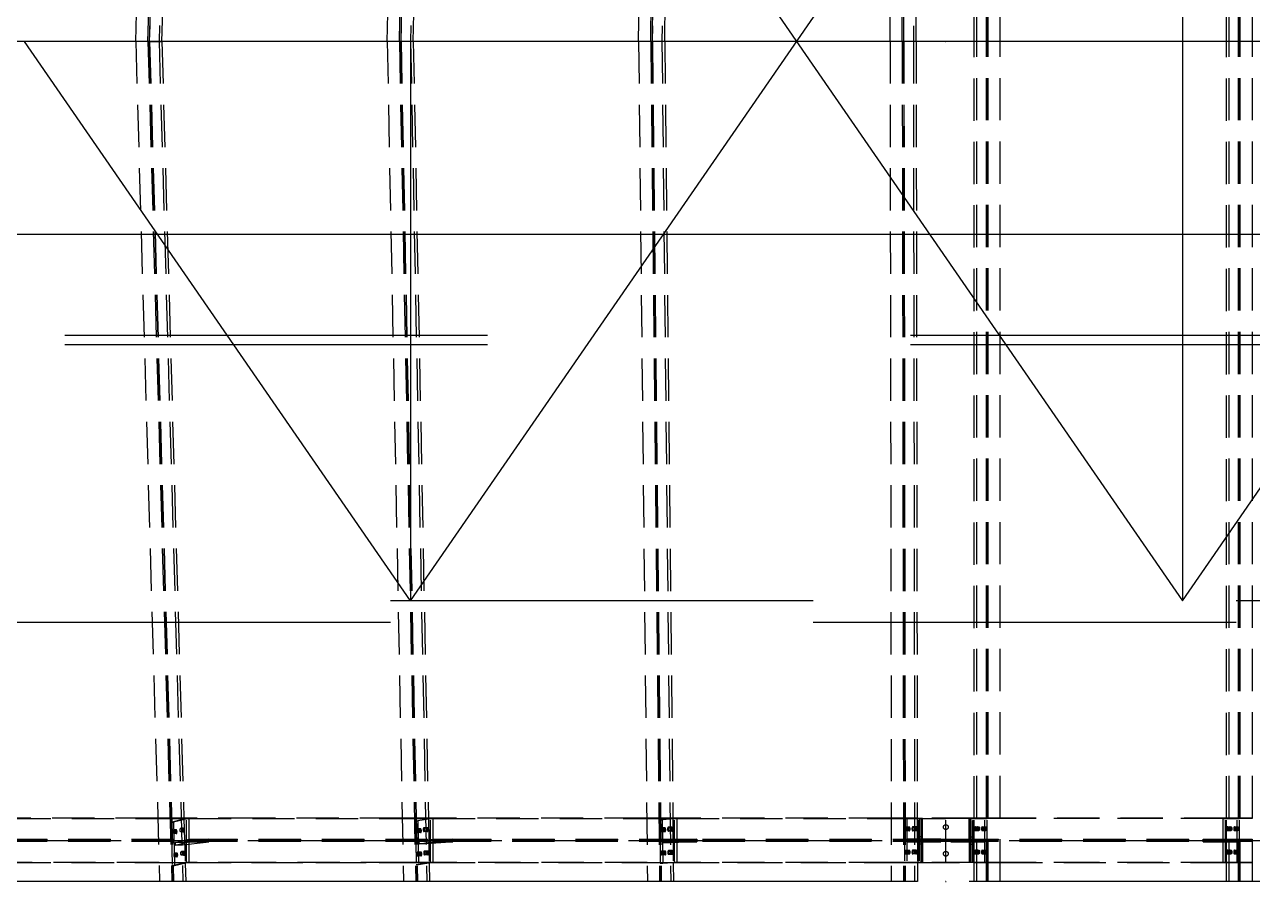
# Model space of a CAD drawing. Header units: millimetres. Extents: x 0 to 42050, y 0 to 29700.
# Drawn here: x 36459.9 to 36920.9, y 21359.6 to 21681.3 of the extents above; entities that cross this region are included whole.
import ezdxf

# ---------------------------------------------------------------- set-up
doc = ezdxf.new("R2010")
doc.units = ezdxf.units.MM
doc.header["$LTSCALE"] = 50
for name, pattern in [('CENTER2', [28.575, 19.05, -3.175, 3.175, -3.175]), ('HIDDEN2', [4.7625, 3.175, -1.5875]), ('PHANTOM2', [31.75, 15.875, -3.175, 3.175, -3.175, 3.175, -3.175])]:
    doc.linetypes.add(name, pattern=pattern)
for name, color, linetype in [('ESTRUTURA EXISTENTE', 7, 'Continuous'), ('EXISTENTE', 8, 'PHANTOM2'), ('SDM', 7, 'Continuous'), ('TC1', 8, 'CENTER2'), ('TDM', 2, 'Continuous'), ('TR', 7, 'Continuous')]:
    doc.layers.add(name, color=color, linetype=linetype)
doc.layers.add('HIDDEN', color=8, linetype='HIDDEN2', transparency=0.4)

# ---------------------------------------------------------------- blocks, each defined once
blk = doc.blocks.new('A$C0860f657')
at = {"layer": 'HIDDEN'}
for p, q in [((-5865.5, 594.7), (-5775.9, 3748.7)), ((-5819.7, 594.7), (-5730.1, 3748.7)), ((-5724.9, 3748.7), (-5814.5, 594.7)), ((-5813.3, 594.7), (-5723.7, 3748.7)), ((-5688.2, 3748.7), (-5777.8, 594.7)), ((-4921.5, 594.7), (-4860.3, 3748.7)), ((-4875.7, 594.7), (-4814.4, 3748.7)), ((-4809.3, 3748.7), (-4870.5, 594.7)), ((-4869.3, 594.7), (-4808.1, 3748.7)), ((-4772.6, 3748.7), (-4833.8, 594.7)), ((-3977.6, 594.7), (-3944.6, 3748.7)), ((-3931.7, 594.7), (-3898.8, 3748.7)), ((-3893.7, 3748.7), (-3926.7, 594.7)), ((-3925.5, 594.7), (-3892.5, 3748.7)), ((-3857, 3748.7), (-3890, 594.7)), ((-3033.8, 594.7), (-3028.9, 3748.7)), ((-2988, 594.7), (-2983.1, 3748.7)), ((-2978.1, 3748.7), (-2982.9, 594.7)), ((-2981.7, 594.7), (-2976.9, 3748.7)), ((-2941.3, 3748.7), (-2946.2, 594.7)), ((-2707.7, -2559.3), (-2707.7, 3748.7)), ((-2672.1, -2559.3), (-2672.1, 3748.7)), ((-2670.9, -2559.3), (-2670.9, 3748.7)), ((-2665.8, -2559.3), (-2665.8, 3748.7)), ((-2620, -2559.3), (-2620, 3748.7)), ((-1760.9, -2559.3), (-1760.9, 3748.7)), ((-1725.4, -2559.3), (-1725.4, 3748.7)), ((-1724.1, -2559.3), (-1724.1, 3748.7)), ((-1719.1, -2559.3), (-1719.1, 3748.7)), ((-1673.2, -2559.3), (-1673.2, 3748.7)), ((-5767.5, 594.7), (-5684.5, 3514.3)), ((-4823.5, 594.7), (-4766.8, 3513.4)), ((-3879.6, 594.7), (-3849.1, 3512.7)), ((-2935.9, 594.7), (-2931.4, 3512.2)), ((-2718, -2322.8), (-2718, 3512.2)), ((-1771.2, -2322.8), (-1771.2, 3512.2)), ((-5819.7, 594.7), (-5865.5, 594.7)), ((-5865.5, 594.7), (-5775.9, -2559.3)), ((-5819.7, 594.7), (-5865.5, 594.7)), ((-5819.7, 594.7), (-5767.5, 594.7)), ((-5819.7, 594.7), (-5730.1, -2559.3)), ((-5819.7, 594.7), (-5767.5, 594.7)), ((-5814.5, 594.7), (-5724.9, -2559.3)), ((-5813.3, 594.7), (-5723.7, -2559.3)), ((-5777.8, 594.7), (-5688.2, -2559.3)), ((-5767.5, 594.7), (-5684.5, -2324.9)), ((-4875.7, 594.7), (-4921.5, 594.7)), ((-4921.5, 594.7), (-4860.3, -2559.3)), ((-4875.7, 594.7), (-4921.5, 594.7)), ((-4875.7, 594.7), (-4814.4, -2559.3)), ((-4823.5, 594.7), (-4875.7, 594.7)), ((-4823.5, 594.7), (-4875.7, 594.7)), ((-4870.5, 594.7), (-4809.3, -2559.3)), ((-4869.3, 594.7), (-4808.1, -2559.3)), ((-4833.8, 594.7), (-4772.6, -2559.3)), ((-4823.5, 594.7), (-4766.8, -2324)), ((-3931.7, 594.7), (-3977.6, 594.7)), ((-3977.6, 594.7), (-3944.6, -2559.3)), ((-3931.7, 594.7), (-3977.6, 594.7)), ((-3931.7, 594.7), (-3898.8, -2559.3)), ((-3879.6, 594.7), (-3931.7, 594.7)), ((-3879.6, 594.7), (-3931.7, 594.7)), ((-3926.7, 594.7), (-3893.7, -2559.3)), ((-3925.5, 594.7), (-3892.5, -2559.3)), ((-3890, 594.7), (-3857, -2559.3)), ((-3879.6, 594.7), (-3849.1, -2323.3)), ((-2988, 594.7), (-3033.8, 594.7)), ((-3033.8, 594.7), (-3028.9, -2559.3)), ((-2988, 594.7), (-3033.8, 594.7)), ((-2988, 594.7), (-2983.1, -2559.3)), ((-2935.9, 594.7), (-2988, 594.7)), ((-2935.9, 594.7), (-2988, 594.7)), ((-2982.9, 594.7), (-2978.1, -2559.3)), ((-2981.7, 594.7), (-2976.9, -2559.3)), ((-2946.2, 594.7), (-2941.3, -2559.3)), ((-2935.9, 594.7), (-2931.4, -2322.9)), ((-5782.7, -2321.8), (-6602.3, -2321.8)), ((-6581.3, -2322.8), (-5782.6, -2322.8)), ((-6581.3, -2322.8), (-5782.6, -2322.8)), ((-5684.6, -2321.8), (-5782.7, -2321.8)), ((-5782.6, -2322.8), (-5684.6, -2322.8)), ((-5733, -2336.7), (-5684.5, -2324.9)), ((-5733, -2336.7), (-5724.1, -2336.7)), ((-5733, -2336.7), (-5733, -2336.7)), ((-5733, -2336.7), (-5728.3, -2501.2)), ((-5665.7, -2322.5), (-5724.1, -2336.7)), ((-5724.1, -2336.7), (-5719.4, -2501.2)), ((-5397.3, -2321.8), (-5684.6, -2321.8)), ((-5684.6, -2322.8), (-5675.8, -2322.8)), ((-5684.6, -2322.8), (-5675.8, -2322.8)), ((-5684.5, -2324.9), (-5674.6, -2322.5)), ((-5684.5, -2324.9), (-5679.8, -2491.5)), ((-5675.8, -2322.8), (-5665.7, -2322.8)), ((-5674.6, -2322.5), (-5665.7, -2322.5)), ((-5674.6, -2488.1), (-5674.6, -2322.5)), ((-5665.7, -2322.5), (-5665.7, -2400.6)), ((-5665.7, -2322.8), (-4864.9, -2322.8)), ((-5665.7, -2322.8), (-4864.9, -2322.8)), ((-4864.9, -2321.8), (-5397.3, -2321.8)), ((-4766.9, -2321.8), (-4864.9, -2321.8)), ((-4864.9, -2322.8), (-4766.9, -2322.8)), ((-4815.4, -2332.1), (-4766.8, -2324)), ((-4815.4, -2332.1), (-4806.5, -2332.1)), ((-4815.4, -2332.1), (-4815.4, -2332.1)), ((-4815.4, -2332.1), (-4812.2, -2496.8)), ((-4750, -2322.7), (-4806.5, -2332.1)), ((-4806.5, -2332.1), (-4803.3, -2496.8)), ((-3947.1, -2321.8), (-4766.9, -2321.8)), ((-4766.9, -2322.8), (-4759.7, -2322.8)), ((-4766.9, -2322.8), (-4759.7, -2322.8)), ((-4766.8, -2324), (-4758.9, -2322.7)), ((-4766.8, -2324), (-4763.6, -2490.2)), ((-4759.7, -2322.8), (-4750, -2322.8)), ((-4758.9, -2322.7), (-4750, -2322.7)), ((-4758.9, -2487.9), (-4758.9, -2322.7)), ((-4750, -2322.7), (-4750, -2400.6)), ((-4750, -2322.8), (-3947.1, -2322.8)), ((-4750, -2322.8), (-3947.1, -2322.8)), ((-3849.2, -2321.8), (-3947.1, -2321.8)), ((-3947.1, -2322.8), (-3849.1, -2322.8)), ((-3897.8, -2327.6), (-3849.1, -2323.3)), ((-3897.8, -2327.6), (-3888.8, -2327.6)), ((-3897.8, -2327.6), (-3897.8, -2327.6)), ((-3897.8, -2327.6), (-3896.1, -2492.6)), ((-3834.4, -2322.8), (-3888.8, -2327.6)), ((-3888.8, -2327.6), (-3887.1, -2492.6)), ((-3029.3, -2321.8), (-3849.2, -2321.8)), ((-3849.1, -2322.8), (-3843.7, -2322.8)), ((-3849.1, -2322.8), (-3843.7, -2322.8)), ((-3849.1, -2323.3), (-3843.3, -2322.8)), ((-3849.1, -2323.3), (-3847.4, -2489)), ((-3843.7, -2322.8), (-3834.4, -2322.8)), ((-3843.3, -2322.8), (-3834.4, -2322.8)), ((-3843.3, -2487.8), (-3843.3, -2322.8)), ((-3834.4, -2322.8), (-3029.3, -2322.8)), ((-3834.4, -2322.8), (-3029.3, -2322.8)), ((-3834.4, -2322.8), (-3834.4, -2400.6)), ((-2931.4, -2321.8), (-3029.3, -2321.8)), ((-3029.3, -2322.8), (-2931.4, -2322.8)), ((-2980.1, -2323.5), (-2927.6, -2322.8)), ((-2980.1, -2323.5), (-2971.1, -2323.5)), ((-2980.1, -2323.5), (-2979.8, -2488.5)), ((-2918.7, -2322.8), (-2971.1, -2323.5)), ((-2971.1, -2323.5), (-2970.9, -2488.5)), ((-2718, -2321.8), (-2931.4, -2321.8)), ((-2931.4, -2322.8), (-2927.7, -2322.8)), ((-2931.4, -2322.8), (-2927.7, -2322.8)), ((-2931.4, -2322.9), (-2931.1, -2488)), ((-2927.7, -2322.8), (-2918.7, -2322.8)), ((-2927.6, -2322.8), (-2918.7, -2322.8)), ((-2927.6, -2487.8), (-2927.6, -2322.8)), ((-2924.8, -2321.8), (-2912.1, -2321.8)), ((-2924.8, -2321.8), (-2924.8, -2321.8)), ((-2924.8, -2321.8), (-2924.8, -2322.8)), ((-2924.8, -2322.8), (-2924.8, -2487.8)), ((-2918.7, -2322.8), (-2924.8, -2322.8)), ((-2914.6, -2322.8), (-2918.7, -2322.8)), ((-2918.7, -2322.8), (-2824.3, -2322.8)), ((-2918.7, -2322.8), (-2824.3, -2322.8)), ((-2918.7, -2322.8), (-2918.7, -2400.6)), ((-2914.6, -2392.4), (-2914.6, -2322.8)), ((-2912.1, -2321.8), (-2912.1, -2321.8)), ((-2912.1, -2401.5), (-2912.1, -2321.8)), ((-2824.3, -2322.8), (-2824.3, -2322.8)), ((-2824.3, -2487.8), (-2824.3, -2322.8)), ((-2730, -2322.8), (-2824.3, -2322.8)), ((-2718, -2322.8), (-2824.3, -2322.8)), ((-2824.3, -2487.8), (-2824.3, -2322.8)), ((-2824.3, -2322.8), (-2824.3, -2322.8)), ((-2736.5, -2321.8), (-2723.8, -2321.8)), ((-2736.5, -2321.8), (-2736.5, -2321.8)), ((-2736.5, -2401.5), (-2736.5, -2321.8)), ((-2734, -2392.4), (-2734, -2322.8)), ((-2734, -2322.8), (-2730, -2322.8)), ((-2730, -2322.8), (-2677.9, -2322.8)), ((-2730, -2400.6), (-2730, -2322.8)), ((-2723.8, -2321.8), (-2723.8, -2321.8)), ((-2723.8, -2488.8), (-2723.8, -2321.8)), ((-2721.1, -2487.8), (-2721.1, -2322.8)), ((-2620, -2321.8), (-2718, -2321.8)), ((-2620, -2322.8), (-2718, -2322.8)), ((-2718, -2487.8), (-2718, -2322.8)), ((-2677.9, -2322.8), (-2668.9, -2322.8)), ((-2677.9, -2487.8), (-2677.9, -2322.8)), ((-2668.9, -2487.8), (-2668.9, -2322.8)), ((-1771.2, -2321.8), (-2620, -2321.8)), ((-1783.2, -2322.8), (-2620, -2322.8)), ((-1771.2, -2322.8), (-2620, -2322.8)), ((-1783.2, -2322.8), (-1731.1, -2322.8)), ((-1783.2, -2400.6), (-1783.2, -2322.8)), ((-1774.3, -2487.8), (-1774.3, -2322.8)), ((-1673.2, -2321.8), (-1771.2, -2321.8)), ((-1673.2, -2322.8), (-1771.2, -2322.8)), ((-1771.2, -2487.8), (-1771.2, -2322.8)), ((-1731.1, -2322.8), (-1722.2, -2322.8)), ((-1731.1, -2487.8), (-1731.1, -2322.8)), ((-1722.2, -2487.8), (-1722.2, -2322.8)), ((-5712.9, -2365.9), (-5721.8, -2365.9)), ((-5712.9, -2379.9), (-5721.8, -2379.9)), ((-5687.3, -2359.7), (-5696.3, -2359.7)), ((-5687.3, -2373.7), (-5696.3, -2373.7)), ((-4804.6, -2362.1), (-4809.3, -2362.1)), ((-4804.6, -2376.1), (-4809.3, -2376.1)), ((-4795.6, -2362.1), (-4804.6, -2362.1)), ((-4795.6, -2376.1), (-4804.6, -2376.1)), ((-4779, -2357.8), (-4783.7, -2357.8)), ((-4779, -2371.8), (-4783.7, -2371.8)), ((-4770, -2357.8), (-4779, -2357.8)), ((-4770, -2371.8), (-4779, -2371.8)), ((-3887.2, -2358.5), (-3892, -2358.5)), ((-3887.2, -2372.5), (-3892, -2372.5)), ((-3878.3, -2358.5), (-3887.2, -2358.5)), ((-3878.3, -2372.5), (-3887.2, -2372.5)), ((-3861.6, -2356.2), (-3866.4, -2356.2)), ((-3861.6, -2370.2), (-3866.4, -2370.2)), ((-3852.7, -2356.2), (-3861.6, -2356.2)), ((-3852.7, -2370.2), (-3861.6, -2370.2)), ((-2960.9, -2355.1), (-2974.6, -2355.1)), ((-2960.9, -2369.1), (-2974.6, -2369.1)), ((-2935.3, -2354.8), (-2949, -2354.8)), ((-2935.3, -2368.8), (-2949, -2368.8)), ((-2912.1, -2391.5), (-2924.8, -2391.5)), ((-2736.5, -2391.5), (-2723.8, -2391.5)), ((-2713.7, -2354.6), (-2700, -2354.6)), ((-2713.7, -2368.6), (-2700, -2368.6)), ((-2688, -2354.6), (-2674.3, -2354.6)), ((-2688, -2368.6), (-2674.3, -2368.6)), ((-1766.9, -2354.6), (-1753.2, -2354.6)), ((-1766.9, -2368.6), (-1753.2, -2368.6)), ((-1741.2, -2354.6), (-1727.5, -2354.6)), ((-1741.2, -2368.6), (-1727.5, -2368.6)), ((-8737.1, -2402.2), (3088.5, -2402.2)), ((3088.5, -2408.4), (-8737.1, -2408.4)), ((3088.5, -2409.1), (-8597.3, -2409.1)), ((3088.5, -2401.5), (-8582.3, -2401.5)), ((-5717.8, -2413.2), (-5666, -2400.6)), ((-5717.8, -2413.2), (-5717.6, -2422.7)), ((-5689.7, -2413.2), (-5717.8, -2413.2)), ((-5717.6, -2422.7), (-5665.7, -2410.1)), ((-5689.4, -2422.7), (-5717.6, -2422.7)), ((-5601, -2403.1), (-5689.7, -2413.2)), ((-5689.7, -2413.2), (-5689.4, -2422.7)), ((-5600.7, -2412.6), (-5689.4, -2422.7)), ((-5666, -2400.6), (-5590.8, -2400.6)), ((-5666, -2400.6), (-5665.7, -2410.1)), ((-5665.7, -2400.6), (-5665.7, -2420)), ((-5665.7, -2410.1), (-5590.5, -2410.1)), ((-5665.7, -2420), (-5665.7, -2488.1)), ((-5590.8, -2400.6), (-5601, -2403.1)), ((-5601, -2403.1), (-5600.7, -2412.6)), ((-5590.5, -2410.1), (-5600.7, -2412.6)), ((-5590.8, -2400.6), (-5590.5, -2409.7)), ((-5590.5, -2409.7), (-5590.5, -2410.1)), ((-5590.5, -2410.1), (-5590.5, -2410.1)), ((-4802.2, -2409.2), (-4750.2, -2400.6)), ((-4802.2, -2409.2), (-4802, -2418.7)), ((-4774, -2409.2), (-4802.2, -2409.2)), ((-4802, -2418.7), (-4750, -2410.1)), ((-4773.8, -2418.7), (-4802, -2418.7)), ((-4685.3, -2402.3), (-4774, -2409.2)), ((-4774, -2409.2), (-4773.8, -2418.7)), ((-4685.1, -2411.8), (-4773.8, -2418.7)), ((-4750.2, -2400.6), (-4675, -2400.6)), ((-4750.2, -2400.6), (-4750, -2410.1)), ((-4750, -2400.6), (-4750, -2416.8)), ((-4750, -2410.1), (-4674.8, -2410.1)), ((-4750, -2416.8), (-4750, -2487.9)), ((-4675, -2400.6), (-4685.3, -2402.3)), ((-4685.3, -2402.3), (-4685.1, -2411.8)), ((-4674.8, -2410.1), (-4685.1, -2411.8)), ((-4675, -2400.6), (-4674.8, -2409.6)), ((-4674.8, -2409.6), (-4674.8, -2410.1)), ((-4674.8, -2410.1), (-4674.8, -2410.1)), ((-3886.5, -2405.2), (-3834.5, -2400.6)), ((-3886.5, -2405.2), (-3886.4, -2414.7)), ((-3858.3, -2405.2), (-3886.5, -2405.2)), ((-3886.4, -2414.7), (-3834.4, -2410.1)), ((-3858.2, -2414.7), (-3886.4, -2414.7)), ((-3769.5, -2401.5), (-3858.3, -2405.2)), ((-3858.3, -2405.2), (-3858.2, -2414.7)), ((-3769.4, -2411), (-3858.2, -2414.7)), ((-3834.5, -2400.6), (-3759.3, -2400.6)), ((-3834.5, -2400.6), (-3834.4, -2410.1)), ((-3834.4, -2400.6), (-3834.4, -2413.7)), ((-3834.4, -2410.1), (-3759.2, -2410.1)), ((-3834.4, -2413.7), (-3834.4, -2487.8)), ((-3759.3, -2400.6), (-3769.5, -2401.5)), ((-3769.5, -2401.5), (-3769.4, -2411)), ((-3759.2, -2410.1), (-3769.4, -2411)), ((-3759.3, -2400.6), (-3759.2, -2409.2)), ((-3759.2, -2409.2), (-3759.2, -2410.1)), ((-3759.2, -2410.1), (-3759.2, -2410.1)), ((-2960.8, -2442.6), (-2974.5, -2442.6)), ((-2970.8, -2401.2), (-2918.7, -2400.6)), ((-2942.6, -2401.2), (-2970.8, -2401.2)), ((-2970.8, -2401.2), (-2970.8, -2406)), ((-2970.8, -2401.2), (-2970.8, -2401.2)), ((-2970.8, -2406), (-2970.8, -2410.7)), ((-2970.8, -2410.7), (-2918.7, -2410.1)), ((-2942.6, -2410.7), (-2970.8, -2410.7)), ((-2935.2, -2442.3), (-2948.9, -2442.3)), ((-2853.8, -2400.7), (-2942.6, -2401.2)), ((-2942.6, -2401.2), (-2942.6, -2410.7)), ((-2853.8, -2410.2), (-2942.6, -2410.7)), ((-2912.1, -2419.1), (-2924.8, -2419.1)), ((-2918.7, -2400.6), (-2843.5, -2400.6)), ((-2918.7, -2400.6), (-2918.7, -2410.6)), ((-2918.7, -2400.6), (-2918.7, -2410.1)), ((-2918.7, -2400.6), (-2918.7, -2400.6)), ((-2918.7, -2410.1), (-2843.5, -2410.1)), ((-2918.7, -2410.6), (-2918.7, -2487.8)), ((-2914.6, -2487.8), (-2914.6, -2418.2)), ((-2912.1, -2409.1), (-2912.1, -2488.8)), ((-2743.8, -2402.2), (-2904.8, -2402.2)), ((-2904.8, -2408.4), (-2743.8, -2408.4)), ((-2843.5, -2400.6), (-2853.8, -2400.7)), ((-2853.8, -2400.7), (-2853.8, -2410.2)), ((-2843.5, -2410.1), (-2853.8, -2410.2)), ((-2843.5, -2400.6), (-2843.5, -2404.1)), ((-2843.5, -2404.1), (-2843.5, -2410.1)), ((-2843.5, -2410.1), (-2843.5, -2410.1)), ((-2824.3, -2408.4), (-2824.3, -2402.2)), ((-2805.2, -2400.6), (-2794.9, -2400.6)), ((-2805.2, -2410.1), (-2805.2, -2400.6)), ((-2805.2, -2410.1), (-2794.9, -2410.1)), ((-2794.9, -2400.6), (-2706.1, -2400.6)), ((-2794.9, -2410.1), (-2794.9, -2400.6)), ((-2794.9, -2410.1), (-2706.1, -2410.1)), ((-2736.5, -2409.1), (-2736.5, -2488.8)), ((-2736.5, -2419.1), (-2723.8, -2419.1)), ((-2734, -2487.8), (-2734, -2418.2)), ((-2730, -2410.1), (-2730, -2400.6)), ((-2730, -2487.8), (-2730, -2410.1)), ((-2713.7, -2442.1), (-2700, -2442.1)), ((-2706.1, -2400.6), (-2677.9, -2400.6)), ((-2706.1, -2410.1), (-2706.1, -2400.6)), ((-2706.1, -2410.1), (-2677.9, -2410.1)), ((-2688, -2442.1), (-2674.3, -2442.1)), ((-2677.9, -2410.1), (-2677.9, -2400.6)), ((-1858.4, -2400.6), (-1848.1, -2400.6)), ((-1858.4, -2410.1), (-1858.4, -2400.6)), ((-1858.4, -2410.1), (-1848.1, -2410.1)), ((-1848.1, -2400.6), (-1759.3, -2400.6)), ((-1848.1, -2410.1), (-1848.1, -2400.6)), ((-1848.1, -2410.1), (-1759.3, -2410.1)), ((-1783.2, -2410.1), (-1783.2, -2400.6)), ((-1783.2, -2487.8), (-1783.2, -2410.1)), ((-1766.9, -2442.1), (-1753.2, -2442.1)), ((-1759.3, -2400.6), (-1731.1, -2400.6)), ((-1759.3, -2410.1), (-1759.3, -2400.6)), ((-1759.3, -2410.1), (-1731.1, -2410.1)), ((-1741.2, -2442.1), (-1727.5, -2442.1)), ((-1731.1, -2410.1), (-1731.1, -2400.6)), ((-5777.9, -2488.8), (-6582.9, -2488.8)), ((-6582.9, -2488.8), (-5777.9, -2488.8)), ((-6581.3, -2487.8), (-5778, -2487.8)), ((-5778, -2487.8), (-5665.7, -2487.8)), ((-5777.9, -2488.8), (-5668.6, -2488.8)), ((-5674.6, -2488.1), (-5728.3, -2501.2)), ((-5665.7, -2488.1), (-5719.4, -2501.2)), ((-5710.4, -2453.1), (-5719.3, -2453.1)), ((-5710.4, -2467.1), (-5719.3, -2467.1)), ((-5684.9, -2446.9), (-5693.8, -2446.9)), ((-5684.9, -2460.9), (-5693.8, -2460.9)), ((-5665.7, -2488.1), (-5674.6, -2488.1)), ((-5397.3, -2488.8), (-5668.6, -2488.8)), ((-5668.6, -2488.8), (-5397.3, -2488.8)), ((-5665.7, -2487.8), (-4861.7, -2487.8)), ((-4861.6, -2488.8), (-5397.3, -2488.8)), ((-5397.3, -2488.8), (-4861.6, -2488.8)), ((-4861.7, -2487.8), (-4750, -2487.8)), ((-4755.2, -2488.8), (-4861.6, -2488.8)), ((-4758.9, -2487.9), (-4812.2, -2496.8)), ((-4802.9, -2449.4), (-4807.6, -2449.4)), ((-4802.9, -2463.4), (-4807.6, -2463.4)), ((-4750, -2487.9), (-4803.3, -2496.8)), ((-4793.9, -2449.4), (-4802.9, -2449.4)), ((-4793.9, -2463.4), (-4802.9, -2463.4)), ((-4777.3, -2445.2), (-4782, -2445.2)), ((-4777.3, -2459.2), (-4782, -2459.2)), ((-4768.3, -2445.2), (-4777.3, -2445.2)), ((-4768.3, -2459.2), (-4777.3, -2459.2)), ((-4750, -2487.9), (-4758.9, -2487.9)), ((-3945.3, -2488.8), (-4755.2, -2488.8)), ((-4755.2, -2488.8), (-3945.3, -2488.8)), ((-4750, -2487.8), (-3945.4, -2487.8)), ((-3945.4, -2487.8), (-3834.4, -2487.8)), ((-3945.3, -2488.8), (-3845.1, -2488.8)), ((-3843.3, -2487.8), (-3896.1, -2492.6)), ((-3886.3, -2445.9), (-3891.1, -2445.9)), ((-3886.3, -2459.9), (-3891.1, -2459.9)), ((-3834.4, -2487.8), (-3887.1, -2492.6)), ((-3877.4, -2445.9), (-3886.3, -2445.9)), ((-3877.4, -2459.9), (-3886.3, -2459.9)), ((-3860.7, -2443.6), (-3865.5, -2443.6)), ((-3860.7, -2457.6), (-3865.5, -2457.6)), ((-3851.8, -2443.6), (-3860.7, -2443.6)), ((-3851.8, -2457.6), (-3860.7, -2457.6)), ((-3847.4, -2489), (-3846.7, -2559.3)), ((-3029.1, -2488.8), (-3845.1, -2488.8)), ((-3845.1, -2488.8), (-3029.1, -2488.8)), ((-3834.4, -2487.8), (-3843.3, -2487.8)), ((-3834.4, -2487.8), (-3029.1, -2487.8)), ((-3029.1, -2487.8), (-2918.7, -2487.8)), ((-2931.1, -2488.8), (-3029.1, -2488.8)), ((-2927.6, -2487.8), (-2979.8, -2488.5)), ((-2970.9, -2488.5), (-2979.8, -2488.5)), ((-2960.8, -2456.6), (-2974.5, -2456.6)), ((-2918.7, -2487.8), (-2970.9, -2488.5)), ((-2935.2, -2456.3), (-2948.9, -2456.3)), ((-2931.1, -2488), (-2931, -2559.3)), ((-2718, -2488.8), (-2931.1, -2488.8)), ((-2931.1, -2488.8), (-2718, -2488.8)), ((-2918.7, -2487.8), (-2927.6, -2487.8)), ((-2924.8, -2487.8), (-2914.6, -2487.8)), ((-2924.8, -2488.8), (-2924.8, -2487.8)), ((-2918.7, -2487.8), (-2824.3, -2487.8)), ((-2730, -2487.8), (-2824.3, -2487.8)), ((-2730, -2487.8), (-2734, -2487.8)), ((-2677.9, -2487.8), (-2730, -2487.8)), ((-2718, -2559.3), (-2718, -2487.8)), ((-2718, -2488.8), (-2620, -2488.8)), ((-2713.7, -2456.1), (-2700, -2456.1)), ((-2688, -2456.1), (-2674.3, -2456.1)), ((-2668.9, -2487.8), (-2677.9, -2487.8)), ((-2620, -2487.8), (-2668.9, -2487.8)), ((-1783.2, -2487.8), (-2620, -2487.8)), ((-1771.2, -2488.8), (-2620, -2488.8)), ((-2620, -2488.8), (-1771.2, -2488.8)), ((-1731.1, -2487.8), (-1783.2, -2487.8)), ((-1771.2, -2559.3), (-1771.2, -2487.8)), ((-1771.2, -2488.8), (-1673.2, -2488.8)), ((-1766.9, -2456.1), (-1753.2, -2456.1)), ((-1741.2, -2456.1), (-1727.5, -2456.1)), ((-1722.2, -2487.8), (-1731.1, -2487.8)), ((-1673.2, -2487.8), (-1722.2, -2487.8)), ((-5719.4, -2501.2), (-5728.3, -2501.2)), ((-5728.3, -2501.2), (-5728.3, -2501.2)), ((-5679.8, -2491.5), (-5677.8, -2559.3)), ((-4803.3, -2496.8), (-4812.2, -2496.8)), ((-4812.2, -2496.8), (-4812.2, -2496.8)), ((-4763.6, -2490.2), (-4762.3, -2559.3)), ((-3887.1, -2492.6), (-3896.1, -2492.6)), ((-3896.1, -2492.6), (-3896.1, -2492.6)), ((-5730.1, -2559.3), (-5775.9, -2559.3)), ((-5677.8, -2559.3), (-5730.1, -2559.3)), ((-4814.4, -2559.3), (-4860.3, -2559.3)), ((-4762.3, -2559.3), (-4814.4, -2559.3)), ((-3898.8, -2559.3), (-3944.6, -2559.3)), ((-3846.7, -2559.3), (-3898.8, -2559.3)), ((-2983.1, -2559.3), (-3028.9, -2559.3)), ((-2931, -2559.3), (-2983.1, -2559.3)), ((-2708.3, -2559.3), (-2718, -2559.3)), ((-2674.4, -2559.3), (-2708.3, -2559.3)), ((-2674.1, -2559.3), (-2674.4, -2559.3)), ((-2665.8, -2559.3), (-2674.1, -2559.3)), ((-2620, -2559.3), (-2665.8, -2559.3)), ((-1761.6, -2559.3), (-1771.2, -2559.3)), ((-1727.6, -2559.3), (-1761.6, -2559.3)), ((-1727.3, -2559.3), (-1727.6, -2559.3)), ((-1719.1, -2559.3), (-1727.3, -2559.3)), ((-1673.2, -2559.3), (-1719.1, -2559.3))]:
    blk.add_line(p, q, dxfattribs=at)
for centre in [(-2824.3, -2355.3), (-2824.3, -2455.3)]:
    blk.add_circle(centre, 9, dxfattribs=at)
for centre, start, end in [((-2904.8, -2392.4), 180, 270), ((-2743.8, -2392.4), 270, 0), ((-2904.8, -2418.2), 90, 180), ((-2743.8, -2418.2), 360, 90)]:
    blk.add_arc(centre, 9.8, start, end, dxfattribs=at)
for centre, major_axis, ratio, start_param, end_param in [((-5721.8, -2372.9), (0, 7), 0.341701, -3.058635, 3.22455), ((-5696.3, -2366.7), (0, 7), 0.341701, -3.058635, 3.22455), ((-4804.6, -2369.1), (0, 7), 0.341702, -3.084849, 3.198336), ((-4804.6, -2369.1), (0, 7), 0.341702, -4.712389, 1.570796), ((-4779, -2364.8), (0, 7), 0.341702, -3.084849, 3.198336), ((-4779, -2364.8), (0, 7), 0.341702, -4.712389, 1.570796), ((-3887.2, -2365.5), (0, 7), 0.341702, -3.11101, 3.172175), ((-3887.2, -2365.5), (0, 7), 0.341702, -4.712389, 1.570796), ((-3861.6, -2363.2), (0, 7), 0.341702, -3.11101, 3.172175), ((-3861.6, -2363.2), (0, 7), 0.341702, -4.712389, 1.570796), ((-2969.9, -2362.1), (0, 7), 0.341702, -3.137082683082481, 3.146102624097106), ((-2969.9, -2362.1), (0, 7), 0.341702, -4.712389, 1.570796), ((-2944.2, -2361.8), (0, 7), 0.341702, -3.137082683082481, 3.146102624097106), ((-2944.2, -2361.8), (0, 7), 0.341702, -4.712389, 1.570796), ((-2704.7, -2361.6), (0, -7), 0.34202, -3.141592653589788, 3.141592653589798), ((-2700, -2361.6), (0, 7), 0.34202, -4.712389, 1.570796), ((-2679.1, -2361.6), (0, -7), 0.34202, -3.141592653589788, 3.141592653589798), ((-2674.3, -2361.6), (0, 7), 0.34202, -4.712389, 1.570796), ((-1757.9, -2361.6), (0, -7), 0.34202, -3.141592653589788, 3.141592653589798), ((-1753.2, -2361.6), (0, 7), 0.34202, -4.712389, 1.570796), ((-1732.3, -2361.6), (0, -7), 0.34202, -3.141592653589788, 3.141592653589798), ((-1727.5, -2361.6), (0, 7), 0.34202, -4.712389, 1.570796), ((-2969.7, -2449.6), (0, 7), 0.341702, -3.137082683082481, 3.146102624097106), ((-2969.7, -2449.6), (0, 7), 0.341702, -4.712389, 1.570796), ((-2944.1, -2449.3), (0, 7), 0.341702, -3.137082683082481, 3.146102624097106), ((-2944.1, -2449.3), (0, 7), 0.341702, -4.712389, 1.570796), ((-2704.7, -2449.1), (0, -7), 0.34202, -3.141592653589788, 3.141592653589798), ((-2700, -2449.1), (0, 7), 0.34202, -4.712389, 1.570796), ((-2679.1, -2449.1), (0, -7), 0.34202, -3.141592653589788, 3.141592653589798), ((-2674.3, -2449.1), (0, 7), 0.34202, -4.712389, 1.570796), ((-1757.9, -2449.1), (0, -7), 0.34202, -3.141592653589788, 3.141592653589798), ((-1753.2, -2449.1), (0, 7), 0.34202, -4.712389, 1.570796), ((-1732.3, -2449.1), (0, -7), 0.34202, -3.141592653589788, 3.141592653589798), ((-1727.5, -2449.1), (0, 7), 0.34202, -4.712389, 1.570796), ((-5719.3, -2460.1), (0, 7), 0.341701, -3.058635, 3.22455), ((-5693.8, -2453.9), (0, 7), 0.341701, -3.058635, 3.22455), ((-4802.9, -2456.4), (0, 7), 0.341702, -3.084849, 3.198336), ((-4802.9, -2456.4), (0, 7), 0.341702, -4.712389, 1.570796), ((-4777.3, -2452.2), (0, 7), 0.341702, -3.084849, 3.198336), ((-4777.3, -2452.2), (0, 7), 0.341702, -4.712389, 1.570796), ((-3886.3, -2452.9), (0, 7), 0.341702, -3.11101, 3.172175), ((-3886.3, -2452.9), (0, 7), 0.341702, -4.712389, 1.570796), ((-3860.7, -2450.6), (0, 7), 0.341702, -3.11101, 3.172175), ((-3860.7, -2450.6), (0, 7), 0.341702, -4.712389, 1.570796)]:
    blk.add_ellipse(centre, major_axis=major_axis, ratio=ratio, start_param=start_param, end_param=end_param, dxfattribs=at)
at = {"layer": 'HIDDEN', "extrusion": (0, 0, -1)}
for centre, major_axis, ratio, start_param, end_param in [((-5712.9, -2372.9), (0, 7), 0.341701, -3.22455, 3.058635), ((-5687.3, -2366.7), (0, 7), 0.341701, -3.22455, 3.058635), ((-4809.3, -2369.1), (0, -7), 0.341702, -4.712389, 1.570796), ((-4795.6, -2369.1), (0, 7), 0.341702, -3.198336, 3.084849), ((-4783.7, -2364.8), (0, -7), 0.341702, -4.712389, 1.570796), ((-4770, -2364.8), (0, 7), 0.341702, -3.198336, 3.084849), ((-3892, -2365.5), (0, -7), 0.341702, -4.712389, 1.570796), ((-3878.3, -2365.5), (0, 7), 0.341702, -3.172175, 3.11101), ((-3866.4, -2363.2), (0, -7), 0.341702, -4.712389, 1.570796), ((-3852.7, -2363.2), (0, 7), 0.341702, -3.172175, 3.11101), ((-2974.6, -2362.1), (0, -7), 0.341702, -4.712389, 1.570796), ((-2960.9, -2362.1), (0, 7), 0.341702, -3.146102624097106, 3.137082683082481), ((-2949, -2361.8), (0, -7), 0.341702, -4.712389, 1.570796), ((-2935.3, -2361.8), (0, 7), 0.341702, -3.146102624097106, 3.137082683082481), ((-2713.7, -2361.6), (0, -7), 0.34202, -3.141592653589798, 3.141592653589788), ((-2704.7, -2361.6), (0, -7), 0.34202, -4.712389, 1.570796), ((-2688, -2361.6), (0, -7), 0.34202, -3.141592653589798, 3.141592653589788), ((-2679.1, -2361.6), (0, -7), 0.34202, -4.712389, 1.570796), ((-1766.9, -2361.6), (0, -7), 0.34202, -3.141592653589798, 3.141592653589788), ((-1757.9, -2361.6), (0, -7), 0.34202, -4.712389, 1.570796), ((-1741.2, -2361.6), (0, -7), 0.34202, -3.141592653589798, 3.141592653589788), ((-1732.3, -2361.6), (0, -7), 0.34202, -4.712389, 1.570796), ((-2974.5, -2449.6), (0, -7), 0.341702, -4.712389, 1.570796), ((-2960.8, -2449.6), (0, 7), 0.341702, -3.146102624097106, 3.137082683082481), ((-2948.9, -2449.3), (0, -7), 0.341702, -4.712389, 1.570796), ((-2935.2, -2449.3), (0, 7), 0.341702, -3.146102624097106, 3.137082683082481), ((-2713.7, -2449.1), (0, -7), 0.34202, -3.141592653589798, 3.141592653589788), ((-2704.7, -2449.1), (0, -7), 0.34202, -4.712389, 1.570796), ((-2688, -2449.1), (0, -7), 0.34202, -3.141592653589798, 3.141592653589788), ((-2679.1, -2449.1), (0, -7), 0.34202, -4.712389, 1.570796), ((-1766.9, -2449.1), (0, -7), 0.34202, -3.141592653589798, 3.141592653589788), ((-1757.9, -2449.1), (0, -7), 0.34202, -4.712389, 1.570796), ((-1741.2, -2449.1), (0, -7), 0.34202, -3.141592653589798, 3.141592653589788), ((-1732.3, -2449.1), (0, -7), 0.34202, -4.712389, 1.570796), ((-5710.4, -2460.1), (0, 7), 0.341701, -3.22455, 3.058635), ((-5684.9, -2453.9), (0, 7), 0.341701, -3.22455, 3.058635), ((-4807.6, -2456.4), (0, -7), 0.341702, -4.712389, 1.570796), ((-4793.9, -2456.4), (0, 7), 0.341702, -3.198336, 3.084849), ((-4782, -2452.2), (0, -7), 0.341702, -4.712389, 1.570796), ((-4768.3, -2452.2), (0, 7), 0.341702, -3.198336, 3.084849), ((-3891.1, -2452.9), (0, -7), 0.341702, -4.712389, 1.570796), ((-3877.4, -2452.9), (0, 7), 0.341702, -3.172175, 3.11101), ((-3865.5, -2450.6), (0, -7), 0.341702, -4.712389, 1.570796), ((-3851.8, -2450.6), (0, 7), 0.341702, -3.172175, 3.11101)]:
    blk.add_ellipse(centre, major_axis=major_axis, ratio=ratio, start_param=start_param, end_param=end_param, dxfattribs=at)
at = {"layer": 'TC1'}
blk.add_line((-21160.4, -2405.3), (3494.6, -2405.3), dxfattribs=at)
blk = doc.blocks.new('A$Cb39763ff')
at = {"layer": 'ESTRUTURA EXISTENTE'}
for p, q in [((-6322.2, 2346), (-12140.5, 2346)), ((-6215, 2346), (-6216.6, 2346)), ((-6216.6, 2346), (-6215, 2346)), ((-6215, 2346), (-6213.4, 2346)), ((-287.9, 2346), (-6126.8, 2346))]:
    blk.add_line(p, q, dxfattribs=at)
blk.add_open_spline([(-6322.2, 5500), (-7274.2, 5500), (-8226.4, 5500), (-10165.8, 5500), (-11153.1, 5500), (-12140.5, 5500)], degree=3, knots=[-6026.647098, -6026.647098, -6026.647098, -6026.647098, -3067.270758, -3067.270758, 0, 0, 0, 0], dxfattribs=at)
blk.add_open_spline([(-6322.2, 5500), (-7274.2, 5500), (-8226.4, 5500), (-10165.8, 5500), (-11153.1, 5500), (-12140.5, 5500)], degree=3, knots=[-6026.647098, -6026.647098, -6026.647098, -6026.647098, -3067.270758, -3067.270758, 0, 0, 0, 0], dxfattribs=at)
blk.add_open_spline([(-6216.6, 5500), (-6216.1, 5500), (-6215.5, 5500), (-6215, 5500)], degree=3, dxfattribs=at)
blk.add_open_spline([(-6216.6, 5500), (-6216.1, 5500), (-6215.5, 5500), (-6215, 5500)], degree=3, dxfattribs=at)
blk = doc.blocks.new('A$C8ff1fb60')
at = {"layer": 'EXISTENTE'}
for p, q in [((1154.54, 1613.04), (-5307.88, 1613.04)), ((1154.54, 1609.54), (-5307.88, 1609.54)), ((1118.04, 1505.32), (-4782.03, 1505.33))]:
    blk.add_line(p, q, dxfattribs=at)
at = {"layer": 'TC1'}
for p, q in [((-144.43, 1933.54), (145.35, 1513.54)), ((-144.43, 1513.54), (145.35, 1933.54)), ((145.35, 1933.54), (145.35, 1513.54)), ((145.35, 1513.54), (435.13, 1933.54)), ((1725.86, 1723.54), (-9074.87, 1723.54)), ((-144.43, 1513.54), (-289.32, 1723.54)), ((-144.43, 1723.54), (-144.43, 1513.54)), ((1118.04, 1513.54), (-4782.03, 1513.54))]:
    blk.add_line(p, q, dxfattribs=at)
at = {"layer": 'TR'}
blk.add_line((1120.01, 1651.03), (-5307.88, 1651.03), dxfattribs=at)
at = {"xscale": 0.1, "yscale": 0.1, "zscale": 0.1}
blk.add_blockref('A$Cb39763ff', (678.04, 1173.54), dxfattribs=at)
at = {"layer": 'SDM', "xscale": 0.1, "yscale": 0.1, "zscale": 0.1}
blk.add_blockref('A$C0860f657', (338.97, 1664.07), dxfattribs=at)

msp = doc.modelspace()

# ---------------------------------------------------------------- block references
at = {"layer": 'TDM'}
msp.add_blockref('A$C8ff1fb60', (36749.24, 19951.45), dxfattribs=at)

doc.saveas('drawing.dxf')
